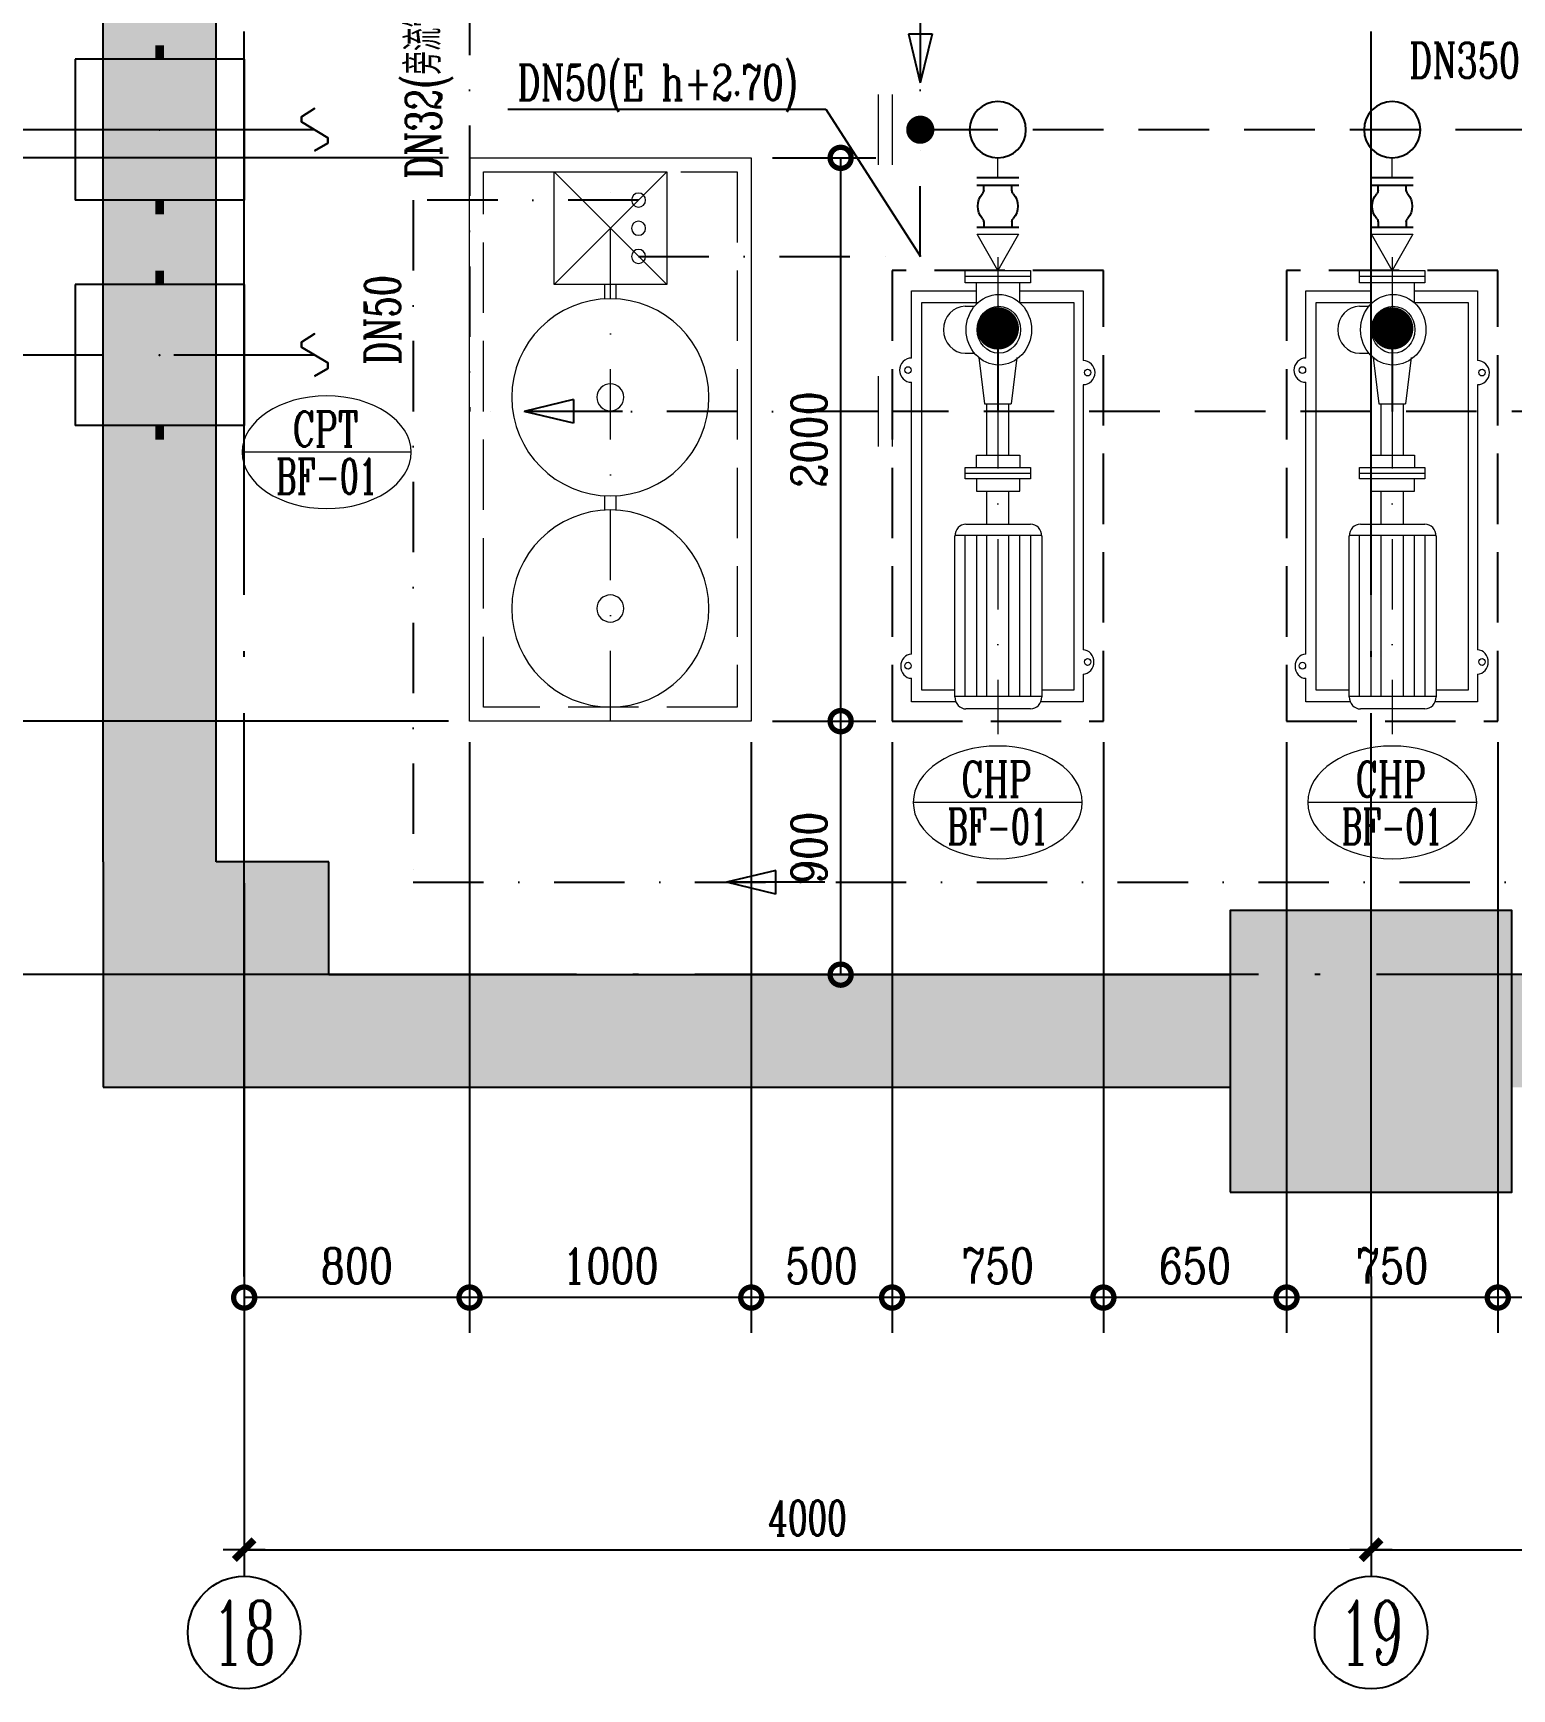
# Model space of a CAD drawing. Extents: x -345393 to -54719, y 203828 to 476815.
# Drawn here: x -339867 to -334618, y 237675 to 243553 of the extents above; entities that cross this region are included whole.
import ezdxf
from ezdxf.enums import TextEntityAlignment as Align

# ---------------------------------------------------------------- set-up
doc = ezdxf.new("R2010")
doc.units = 0
doc.header["$LTSCALE"] = 1000
doc.header["$MEASUREMENT"] = 0
for name, pattern in [('CONTINOUS', [0]), ('DASH', [0.35, 0.25, -0.1]), ('DASHDOT', [1, 0.5, -0.25, 0, -0.25]), ('DASHDOT2', [0.5, 0.25, -0.125, 0, -0.125]), ('DASHED', [0.75, 0.5, -0.25]), ('DOTE', [2.42, 2, -0.2, 0.02, -0.2])]:
    doc.linetypes.add(name, pattern=pattern)
doc.layers.get('0').update_dxf_attribs({"color": 252, "linetype": 'CONTINUOUS'})
doc.layers.get('Defpoints').update_dxf_attribs({"color": 252, "linetype": 'CONTINUOUS'})
for name, color, linetype in [('AXIS', 252, 'CONTINUOUS'), ('AXIS_TEXT', 252, 'CONTINUOUS'), ('COLUMN', 250, 'CONTINUOUS'), ('DOTE', 250, 'DOTE'), ('PUB_HATCH', 250, 'CONTINUOUS'), ('WALL', 252, 'CONTINUOUS'), ('暖通-水-标注', 95, 'CONTINUOUS'), ('暖通-水-水阀', 3, 'CONTINUOUS'), ('暖通-水-管道-供水', 1, 'CONTINUOUS'), ('暖通-水-管道-回水', 6, 'DASHED'), ('暖通-水-管道-管径', 201, 'CONTINUOUS'), ('暖通-水-设备基础', 75, 'DASH'), ('暖通-风-标注', 160, 'CONTINUOUS')]:
    doc.layers.add(name, color=color, linetype=linetype)
for name, color, linetype, lineweight in [('暖通-水-管道-冷却水供水', 1, 'CONTINUOUS', 0), ('暖通-水-设备', 3, 'CONTINUOUS', 20), ('暖通-水-设备型号', 50, 'CONTINUOUS', 20), ('设备', 3, 'CONTINUOUS', 15)]:
    doc.layers.add(name, color=color, linetype=linetype, lineweight=lineweight)
doc.styles.add('_TCH_AXIS', font='COMPLEX', dxfattribs={"bigfont": 'GBCBIG'})
doc.styles.add('COMPLEX', font='COMPLEX')
doc.styles.add('HZ-ZGBZ', font='romanc.shx', dxfattribs={"width": 0.65, "bigfont": '0hztxt.shx'})
doc.styles.add('M-TEXT2', font='romanc.shx', dxfattribs={"width": 0.8, "bigfont": 'hzf.shx'})
doc.dimstyles.new('暖-标注50', dxfattribs={"dimscale": 0.5, "dimtxt": 250, "dimasz": 1, "dimexe": 150, "dimexo": 150, "dimgap": 100, "dimtad": 1, "dimdec": 0, "dimdsep": 46, "dimtxsty": 'HZ-ZGBZ', "dimblk": '_DIMX', "dimcen": 0.09, "dimclrt": 7, "dimadec": 0, "dimazin": 0, "dimtfac": 1, "dimtdec": 0, "dimtix": 1, "dimtmove": 2, "dimatfit": 3, "dimldrblk": '_DIMX', "dimfxl": 0, "dimtolj": 1, "dimtzin": 0, "dimarcsym": 0})
doc.dimstyles.new('暖通-水-尺寸标注50', dxfattribs={"dimscale": 0.5, "dimtxt": 250, "dimasz": 300, "dimexe": 250, "dimexo": 150, "dimgap": 100, "dimtad": 1, "dimdec": 4, "dimrnd": 5, "dimdsep": 46, "dimtxsty": 'M-TEXT2', "dimblk1": 'DOTSMALL', "dimblk2": 'DOTSMALL', "dimsah": 1, "dimcen": 0.09, "dimclrd": 256, "dimclre": 256, "dimclrt": 7, "dimadec": 0, "dimazin": 0, "dimtfac": 1, "dimtdec": 4, "dimtix": 1, "dimtmove": 2, "dimatfit": 3, "dimldrblk": 'DOTSMALL', "dimfxl": 0, "dimtolj": 1, "dimtzin": 0, "dimarcsym": 0})

# ---------------------------------------------------------------- blocks, each defined once
blk = doc.blocks.new('_DIMX')
blk.add_line((-150, 0), (150, 0))
at = {"const_width": 50}
blk.add_lwpolyline([(-70, -70), (70, 70)], dxfattribs=at)
blk = doc.blocks.new('*D113')
at = {"layer": 'Defpoints', "color": 0}
for p in [(-339118.2, 239139), (-335118.2, 239139), (-335118.2, 238168.9)]:
    blk.add_point(p, dxfattribs=at)
at = {"layer": '暖通-风-标注', "color": 0, "lineweight": -2}
for p, q in [((-339118.2, 239064), (-339118.2, 238093.9)), ((-335118.2, 239064), (-335118.2, 238093.9)), ((-339117.7, 238168.9), (-335118.7, 238168.9))]:
    blk.add_line(p, q, dxfattribs=at)
at = {"layer": '暖通-风-标注', "color": 0, "lineweight": -2, "xscale": 0.5, "yscale": 0.5, "zscale": 0.5, "rotation": 180}
blk.add_blockref('_DIMX', (-339118.2, 238168.9), dxfattribs=at)
at = {"layer": '暖通-风-标注', "color": 0, "lineweight": -2, "xscale": 0.5, "yscale": 0.5, "zscale": 0.5}
blk.add_blockref('_DIMX', (-335118.2, 238168.9), dxfattribs=at)
at = {"layer": '暖通-风-标注', "color": 7, "insert": (-337118.2, 238281.4), "char_height": 125, "attachment_point": 5, "style": 'HZ-ZGBZ'}
blk.add_mtext('\\A1;4000', dxfattribs=at)
blk = doc.blocks.new('_AXISO')
blk.add_circle((0, 0), 0.5)
at = {"layer": 'AXIS_TEXT', "style": 'COMPLEX', "width": 1.041667}
blk.add_attdef('A', text='', height=0.56, dxfattribs=at).set_placement((-0.25, -0.28), (0.25, -0.28), align=Align.FIT)
blk = doc.blocks.new('_FZH')
blk.add_lwpolyline([(-0.5, -0.5), (0.5, -0.5), (0.5, 0.5), (-0.5, 0.5)], close=True)
at = {"layer": 'PUB_HATCH'}
blk.add_solid([(-0.5, -0.5), (0.5, -0.5), (-0.5, 0.5), (0.5, 0.5)], dxfattribs=at)
blk = doc.blocks.new('A$C29116E4A')
at = {"color": 95}
for p, q in [((1550, 300), (1950, 700)), ((1950, 300), (1550, 700))]:
    blk.add_line(p, q, dxfattribs=at)
at = {"color": 95, "linetype": 'DASHDOT2'}
blk.add_line((0, 500), (2000, 500), dxfattribs=at)
for p, q in [((749.4, 520), (800, 520)), ((749.4, 480), (800, 480)), ((1499.4, 520), (1550, 520)), ((1499.4, 480), (1550, 480))]:
    blk.add_line(p, q)
for points in [[(0, 0), (2000, 0), (2000, 1000), (0, 1000)], [(1550, 300), (1950, 300), (1950, 700), (1550, 700)]]:
    blk.add_lwpolyline(points, close=True)
at = {"color": 95, "linetype": 'DASH'}
blk.add_lwpolyline([(50, 50), (1950, 50), (1950, 950), (50, 950)], close=True, dxfattribs=at)
for centre in [(400, 500), (1150, 500)]:
    blk.add_circle(centre, 350)
at = {"color": 2}
for centre, radius in [((1650, 600), 25), ((1750, 600), 25), ((1850, 600), 25), ((400, 500), 48), ((1150, 500), 48)]:
    blk.add_circle(centre, radius, dxfattribs=at)
blk = doc.blocks.new('卧式水泵WILO-100-315')
at = {"color": 7, "linetype": 'DASHDOT2'}
blk.add_line((0, 1603.4), (0, -90.1), dxfattribs=at)
for p, q in [((-115.9, 1556.4), (115.6, 1556.4)), ((-115.9, 1512.8), (-115.9, 1556.4)), ((-115.9, 1536.6), (115.6, 1536.6)), ((115.6, 1556.4), (115.6, 1512.8)), ((-306.6, 1484.9), (-75.4, 1484.9)), ((-306.6, 1245.4), (-306.6, 1484.9)), ((115.6, 1512.8), (-115.9, 1512.8)), ((-75.4, 1437.8), (-75.4, 1512.8)), ((78.8, 1441.6), (78.8, 1512.8)), ((78.8, 1484.9), (302.9, 1484.9)), ((302.9, 1484.9), (302.9, 1484.9)), ((302.9, 1484.9), (302.9, 1236.8)), ((-270.1, 66.9), (-270.1, 1442.8)), ((-270.1, 1442.8), (-70.1, 1442.8)), ((-115.9, 1429.5), (-82.9, 1429.5)), ((77.5, 1442.8), (269.9, 1442.8)), ((269.9, 1442.8), (269.9, 66.9)), ((-115.9, 1262.9), (-82.9, 1262.9)), ((-67.6, 1247.5), (-47.2, 1083.6)), ((67.3, 1247.5), (46.9, 1083.6)), ((-306.6, 194.3), (-306.6, 1159.8)), ((302.9, 1151.2), (302.9, 209.4)), ((-47.2, 1083.6), (46.9, 1083.6)), ((-38.7, 1083.6), (38.4, 1083.6)), ((-38.7, 900.3), (-38.7, 1083.6)), ((38.4, 1083.6), (38.4, 900.3)), ((-75.4, 900.3), (78.8, 900.3)), ((-75.4, 856.7), (-75.4, 900.3)), ((78.8, 900.3), (78.8, 856.7)), ((-115.9, 856.7), (115.6, 856.7)), ((-115.9, 817), (-115.9, 856.7)), ((-115.9, 836.9), (115.6, 836.9)), ((115.6, 856.7), (115.6, 817)), ((115.6, 817), (-115.9, 817)), ((78.8, 817), (-75.4, 817)), ((-75.4, 817), (-75.4, 773.4)), ((-75.4, 773.4), (78.8, 773.4)), ((-38.7, 656.1), (-38.7, 773.4)), ((38.4, 773.4), (38.4, 656.1)), ((78.8, 773.4), (78.8, 817)), ((-112.9, 656.1), (116.3, 656.1)), ((-152.6, 616.4), (156, 616.4)), ((-152.6, 42.8), (-152.6, 613.3)), ((156, 613.3), (156, 42.8)), ((302.9, 123.9), (302.9, 24.7)), ((-306.6, 24.7), (-306.6, 108.7)), ((-152.6, 66.9), (-270.1, 66.9)), ((269.9, 66.9), (156, 66.9)), ((-148.9, 24.7), (-306.6, 24.7)), ((156, 43.6), (-152.6, 43.6)), ((116.3, 0), (-112.9, 0)), ((302.9, 24.7), (152.2, 24.7))]:
    blk.add_line(p, q)
at = {"color": 3}
for p, q in [((-115.9, 43.6), (-115.9, 616.4)), ((-75.4, 616.4), (-75.4, 43.6)), ((-38.7, 43.6), (-38.7, 616.4)), ((38.4, 616.4), (38.4, 43.6)), ((78.8, 43.6), (78.8, 616.4)), ((115.6, 616.4), (115.6, 43.6))]:
    blk.add_line(p, q, dxfattribs=at)
blk.add_ellipse((3.7, 1346.2), major_axis=(0, 125.2), ratio=0.926829)
for centre, major_axis, ratio, start_param, end_param in [((-115.8, 1346.2), (0, 83.3), 0.926829, 0.000675, 3.140918), ((-309, 1201.9), (10.6, 42.5), 0.917632, 0.207594, 1.778391), ((305.2, 1193.2), (10.6, -42.5), 0.917632, 1.363202, 2.933998), ((-309, 1203.4), (10.6, -42.5), 0.917632, 4.504795, 6.075591), ((305.2, 1194.8), (10.6, 42.5), 0.917632, 3.349187, 4.919983), ((-112.9, 613.3), (0, 42.8), 0.926829, 0, 1.570796), ((116.3, 613.3), (0, 42.8), 0.926829, -1.570796, 0), ((-308.2, 154.7), (9.2, 38.7), 0.914546, 0.212931, 1.865971), ((304.4, 169.8), (-9.2, 38.7), 0.914546, 4.417214, 6.070255), ((-308.2, 148.3), (-9.2, 38.7), 0.914546, 1.275621, 2.928662), ((304.4, 163.5), (9.2, 38.7), 0.914546, 3.354523, 5.007564), ((-112.9, 42.8), (0, 42.8), 0.926829, 1.570796, 3.141593), ((116.3, 42.8), (0, 42.8), 0.926829, 3.141593, 4.712389)]:
    blk.add_ellipse(centre, major_axis=major_axis, ratio=ratio, start_param=start_param, end_param=end_param)
for centre, major_axis in [((3.7, 1346.2), (0, -83.2)), ((-318.6, 1202.9), (0, -12.2)), ((319, 1194.3), (0, 12.2)), ((319, 166.7), (0, 12.2)), ((-318.6, 153.2), (0, -12.2))]:
    blk.add_ellipse(centre, major_axis=major_axis, ratio=0.926829, dxfattribs=at)
at = {"linetype": 'DASHDOT2'}
blk.add_point((0, 1350.9), dxfattribs=at)
blk = doc.blocks.new('MB-EQSN-2')
blk.add_line((-600, 0), (600, 0))
blk.add_ellipse((0, 0), major_axis=(-600, 0), ratio=0.666667)
at = {"style": 'M-TEXT2', "width": 0.7}
blk.add_attdef('大设备类型', text='', height=250, dxfattribs=at).set_placement((9, 165), align=Align.MIDDLE_CENTER)
at = {"style": 'M-TEXT2', "width": 0.636448}
blk.add_attdef('大设备编号', text='', height=250, dxfattribs=at).set_placement((-361, -296), (359, -296), align=Align.FIT)
blk = doc.blocks.new('FCU-RISER1')
at = {"color": 7}
blk.add_circle((0, 0), 50, dxfattribs=at)
blk = doc.blocks.new('橡胶软接头150')
for p, q in [((0, -89.9), (0, 89.9)), ((180.1, -89.9), (180.1, 89.9)), ((21.4, 60.4), (0, 60.4)), ((158.5, 60.4), (179.9, 60.4)), ((21.4, -60.4), (0, -60.4)), ((158.5, -60.4), (179.9, -60.4))]:
    blk.add_line(p, q)
for centre, radius, start, end in [((90, 2.8), 82.9, 49.45791, 130.54209), ((21.4, 82.9), 22.5, 270, 310.54209), ((158.5, 82.9), 22.5, 229.45791, 270), ((21.4, -82.9), 22.5, 49.45791, 90), ((90, -2.8), 82.9, 229.45791, 310.54209), ((158.5, -82.9), 22.5, 90, 130.54209)]:
    blk.add_arc(centre, radius, start, end)
blk = doc.blocks.new('A$C587546E9')
at = {"layer": '设备', "linetype": 'Continuous'}
for p, q in [((0, 0), (0, 408)), ((0, 408), (358, 204)), ((358, 204), (0, 0))]:
    blk.add_line(p, q, dxfattribs=at)
blk = doc.blocks.new('*U100')
at = {"color": 7}
for p, q in [((-125, 0), (125, 0)), ((-125, -50), (125, -50))]:
    blk.add_line(p, q, dxfattribs=at)
blk = doc.blocks.new('箭头')
at = {"color": 3, "linetype": 'CONTINOUS'}
for p, q in [((-317, 0), (381, 0)), ((32, 84), (381, 0)), ((32, 84), (32, -84)), ((32, -84), (381, 0))]:
    blk.add_line(p, q, dxfattribs=at)
blk = doc.blocks.new('A$C4E7B0064')
at = {"color": 2}
for p, q in [((-600, 250), (-600, -250)), ((0, 250), (0, -250))]:
    blk.add_line(p, q, dxfattribs=at)
at = {"color": 4}
for p, q in [((-600, 250), (0, 250)), ((-600, -250), (0, -250))]:
    blk.add_line(p, q, dxfattribs=at)
at = {"color": 2, "const_width": 30}
for points in [[(-300, 250), (-300, 300)], [(-300, -250), (-300, -300)]]:
    blk.add_lwpolyline(points, dxfattribs=at)
at = {"color": 4}
blk.add_point((-300, 0), dxfattribs=at)
blk = doc.blocks.new('zdz')
for points in [[(-0.461, 0.469), (-0.753, 0)], [(-0.283, 0.469), (-0.461, 0.469)], [(0.283, -0.469), (-0.283, 0.469)], [(0.753, 0), (0.477, -0.469)], [(0.477, -0.469), (0.283, -0.469)]]:
    blk.add_lwpolyline(points, close=True)
blk = doc.blocks.new('_DOTSMALL')
at = {"color": 0, "const_width": 0.5}
blk.add_lwpolyline([(-0.0625, 0, 1), (0.0625, 0, 1)], format="xyb", close=True, dxfattribs=at)
blk = doc.blocks.new('*D156')
at = {"layer": 'Defpoints', "color": 0}
for p in [(-334668.2, 241110.5), (-334018.2, 241110.5), (-334668.2, 239064)]:
    blk.add_point(p, dxfattribs=at)
at = {"layer": '暖通-水-标注', "linetype": 'Continuous', "lineweight": -2}
for p, q in [((-334668.2, 241035.5), (-334668.2, 238939)), ((-334018.2, 241035.5), (-334018.2, 238939)), ((-334018.2, 239064), (-334668.2, 239064))]:
    blk.add_line(p, q, dxfattribs=at)
at = {"layer": '暖通-水-标注', "lineweight": -2, "xscale": 150, "yscale": 150, "zscale": 150, "rotation": 180}
blk.add_blockref('_DOTSMALL', (-334668.2, 239064), dxfattribs=at)
at = {"layer": '暖通-水-标注', "lineweight": -2, "xscale": 150, "yscale": 150, "zscale": 150}
blk.add_blockref('_DOTSMALL', (-334018.2, 239064), dxfattribs=at)
at = {"layer": '暖通-水-标注', "color": 7, "insert": (-334343.2, 239176.5), "char_height": 125, "attachment_point": 5, "style": 'M-TEXT2'}
blk.add_mtext('\\A1;650', dxfattribs=at)
blk = doc.blocks.new('*D157')
at = {"layer": 'Defpoints', "color": 0}
for p in [(-335418.2, 241110.5), (-334668.2, 241110.5), (-335418.2, 239064)]:
    blk.add_point(p, dxfattribs=at)
at = {"layer": '暖通-水-标注', "linetype": 'Continuous', "lineweight": -2}
for p, q in [((-335418.2, 241035.5), (-335418.2, 238939)), ((-334668.2, 241035.5), (-334668.2, 238939)), ((-334668.2, 239064), (-335418.2, 239064))]:
    blk.add_line(p, q, dxfattribs=at)
at = {"layer": '暖通-水-标注', "lineweight": -2, "xscale": 150, "yscale": 150, "zscale": 150, "rotation": 180}
blk.add_blockref('_DOTSMALL', (-335418.2, 239064), dxfattribs=at)
at = {"layer": '暖通-水-标注', "lineweight": -2, "xscale": 150, "yscale": 150, "zscale": 150}
blk.add_blockref('_DOTSMALL', (-334668.2, 239064), dxfattribs=at)
at = {"layer": '暖通-水-标注', "color": 7, "insert": (-335043.2, 239176.5), "char_height": 125, "attachment_point": 5, "style": 'M-TEXT2'}
blk.add_mtext('\\A1;750', dxfattribs=at)
blk = doc.blocks.new('*D158')
at = {"layer": 'Defpoints', "color": 0}
for p in [(-336068.2, 241110.5), (-335418.2, 241110.5), (-336068.2, 239064)]:
    blk.add_point(p, dxfattribs=at)
at = {"layer": '暖通-水-标注', "linetype": 'Continuous', "lineweight": -2}
for p, q in [((-336068.2, 241035.5), (-336068.2, 238939)), ((-335418.2, 241035.5), (-335418.2, 238939)), ((-335418.2, 239064), (-336068.2, 239064))]:
    blk.add_line(p, q, dxfattribs=at)
at = {"layer": '暖通-水-标注', "lineweight": -2, "xscale": 150, "yscale": 150, "zscale": 150, "rotation": 180}
blk.add_blockref('_DOTSMALL', (-336068.2, 239064), dxfattribs=at)
at = {"layer": '暖通-水-标注', "lineweight": -2, "xscale": 150, "yscale": 150, "zscale": 150}
blk.add_blockref('_DOTSMALL', (-335418.2, 239064), dxfattribs=at)
at = {"layer": '暖通-水-标注', "color": 7, "insert": (-335743.2, 239176.5), "char_height": 125, "attachment_point": 5, "style": 'M-TEXT2'}
blk.add_mtext('\\A1;650', dxfattribs=at)
blk = doc.blocks.new('*D159')
at = {"layer": 'Defpoints', "color": 0}
for p in [(-336818.2, 241110.5), (-336068.2, 241110.5), (-336818.2, 239064)]:
    blk.add_point(p, dxfattribs=at)
at = {"layer": '暖通-水-标注', "linetype": 'Continuous', "lineweight": -2}
for p, q in [((-336818.2, 241035.5), (-336818.2, 238939)), ((-336068.2, 241035.5), (-336068.2, 238939)), ((-336068.2, 239064), (-336818.2, 239064))]:
    blk.add_line(p, q, dxfattribs=at)
at = {"layer": '暖通-水-标注', "lineweight": -2, "xscale": 150, "yscale": 150, "zscale": 150, "rotation": 180}
blk.add_blockref('_DOTSMALL', (-336818.2, 239064), dxfattribs=at)
at = {"layer": '暖通-水-标注', "lineweight": -2, "xscale": 150, "yscale": 150, "zscale": 150}
blk.add_blockref('_DOTSMALL', (-336068.2, 239064), dxfattribs=at)
at = {"layer": '暖通-水-标注', "color": 7, "insert": (-336443.2, 239176.5), "char_height": 125, "attachment_point": 5, "style": 'M-TEXT2'}
blk.add_mtext('\\A1;750', dxfattribs=at)
blk = doc.blocks.new('*D160')
at = {"layer": 'Defpoints', "color": 0}
for p in [(-337318.2, 241110.5), (-336818.2, 241110.5), (-337318.2, 239064)]:
    blk.add_point(p, dxfattribs=at)
at = {"layer": '暖通-水-标注', "linetype": 'Continuous', "lineweight": -2}
for p, q in [((-337318.2, 241035.5), (-337318.2, 238939)), ((-336818.2, 241035.5), (-336818.2, 238939)), ((-336818.2, 239064), (-337318.2, 239064))]:
    blk.add_line(p, q, dxfattribs=at)
at = {"layer": '暖通-水-标注', "lineweight": -2, "xscale": 150, "yscale": 150, "zscale": 150, "rotation": 180}
blk.add_blockref('_DOTSMALL', (-337318.2, 239064), dxfattribs=at)
at = {"layer": '暖通-水-标注', "lineweight": -2, "xscale": 150, "yscale": 150, "zscale": 150}
blk.add_blockref('_DOTSMALL', (-336818.2, 239064), dxfattribs=at)
at = {"layer": '暖通-水-标注', "color": 7, "insert": (-337068.2, 239176.5), "char_height": 125, "attachment_point": 5, "style": 'M-TEXT2'}
blk.add_mtext('\\A1;500', dxfattribs=at)
blk = doc.blocks.new('*D161')
at = {"layer": 'Defpoints', "color": 0}
for p in [(-338318.2, 241110.5), (-337318.2, 241110.5), (-338318.2, 239064)]:
    blk.add_point(p, dxfattribs=at)
at = {"layer": '暖通-水-标注', "linetype": 'Continuous', "lineweight": -2}
for p, q in [((-338318.2, 241035.5), (-338318.2, 238939)), ((-337318.2, 241035.5), (-337318.2, 238939)), ((-337318.2, 239064), (-338318.2, 239064))]:
    blk.add_line(p, q, dxfattribs=at)
at = {"layer": '暖通-水-标注', "lineweight": -2, "xscale": 150, "yscale": 150, "zscale": 150, "rotation": 180}
blk.add_blockref('_DOTSMALL', (-338318.2, 239064), dxfattribs=at)
at = {"layer": '暖通-水-标注', "lineweight": -2, "xscale": 150, "yscale": 150, "zscale": 150}
blk.add_blockref('_DOTSMALL', (-337318.2, 239064), dxfattribs=at)
at = {"layer": '暖通-水-标注', "color": 7, "insert": (-337818.2, 239176.5), "char_height": 125, "attachment_point": 5, "style": 'M-TEXT2'}
blk.add_mtext('\\A1;1000', dxfattribs=at)
blk = doc.blocks.new('*D162')
at = {"layer": 'Defpoints', "color": 0}
for p in [(-338318.2, 241110.5), (-339118.2, 240610.5), (-339118.2, 239064)]:
    blk.add_point(p, dxfattribs=at)
at = {"layer": '暖通-水-标注', "linetype": 'Continuous', "lineweight": -2}
for p, q in [((-338318.2, 241035.5), (-338318.2, 238939)), ((-339118.2, 240535.5), (-339118.2, 238939)), ((-338318.2, 239064), (-339118.2, 239064))]:
    blk.add_line(p, q, dxfattribs=at)
at = {"layer": '暖通-水-标注', "lineweight": -2, "xscale": 150, "yscale": 150, "zscale": 150, "rotation": 180}
blk.add_blockref('_DOTSMALL', (-339118.2, 239064), dxfattribs=at)
at = {"layer": '暖通-水-标注', "lineweight": -2, "xscale": 150, "yscale": 150, "zscale": 150}
blk.add_blockref('_DOTSMALL', (-338318.2, 239064), dxfattribs=at)
at = {"layer": '暖通-水-标注', "color": 7, "insert": (-338718.2, 239176.5), "char_height": 125, "attachment_point": 5, "style": 'M-TEXT2'}
blk.add_mtext('\\A1;800', dxfattribs=at)
blk = doc.blocks.new('*D165')
at = {"layer": 'Defpoints', "color": 0}
for p in [(-337318.2, 243110.5), (-337318.2, 241110.5), (-337000.9, 241110.5)]:
    blk.add_point(p, dxfattribs=at)
at = {"layer": '暖通-水-标注', "linetype": 'Continuous', "lineweight": -2}
for p, q in [((-337243.2, 243110.5), (-336875.9, 243110.5)), ((-337000.9, 243110.5), (-337000.9, 241110.5)), ((-337243.2, 241110.5), (-336875.9, 241110.5))]:
    blk.add_line(p, q, dxfattribs=at)
at = {"layer": '暖通-水-标注', "lineweight": -2, "xscale": 150, "yscale": 150, "zscale": 150}
for p, rotation in [((-337000.9, 243110.5), 90), ((-337000.9, 241110.5), 270)]:
    blk.add_blockref('_DOTSMALL', p, dxfattribs=dict(at, rotation=rotation))
at = {"layer": '暖通-水-标注', "color": 7, "insert": (-337113.4, 242110.5), "char_height": 125, "attachment_point": 5, "rotation": 90, "style": 'M-TEXT2'}
blk.add_mtext('\\A1;2000', dxfattribs=at)
blk = doc.blocks.new('*D166')
at = {"layer": 'Defpoints', "color": 0}
for p in [(-337318.2, 241110.5), (-337318.2, 240210.5), (-337000.9, 240210.5)]:
    blk.add_point(p, dxfattribs=at)
at = {"layer": '暖通-水-标注', "linetype": 'Continuous', "lineweight": -2}
for p, q in [((-337243.2, 241110.5), (-336875.9, 241110.5)), ((-337000.9, 241110.5), (-337000.9, 240210.5)), ((-337243.2, 240210.5), (-336875.9, 240210.5))]:
    blk.add_line(p, q, dxfattribs=at)
at = {"layer": '暖通-水-标注', "lineweight": -2, "xscale": 150, "yscale": 150, "zscale": 150}
for p, rotation in [((-337000.9, 241110.5), 90), ((-337000.9, 240210.5), 270)]:
    blk.add_blockref('_DOTSMALL', p, dxfattribs=dict(at, rotation=rotation))
at = {"layer": '暖通-水-标注', "color": 7, "insert": (-337113.4, 240660.5), "char_height": 125, "attachment_point": 5, "rotation": 90, "style": 'M-TEXT2'}
blk.add_mtext('\\A1;900', dxfattribs=at)
blk = doc.blocks.new('*D168')
at = {"layer": 'Defpoints', "color": 0}
for p in [(-338318.2, 243610.5), (-340835.4, 243110.5), (-338318.2, 243110.5)]:
    blk.add_point(p, dxfattribs=at)
at = {"layer": '暖通-水-标注', "linetype": 'Continuous', "lineweight": -2}
for p, q in [((-338393.2, 243610.5), (-340960.4, 243610.5)), ((-340835.4, 243610.5), (-340835.4, 243110.5)), ((-338393.2, 243110.5), (-340960.4, 243110.5))]:
    blk.add_line(p, q, dxfattribs=at)
at = {"layer": '暖通-水-标注', "lineweight": -2, "xscale": 150, "yscale": 150, "zscale": 150}
for p, rotation in [((-340835.4, 243610.5), 90), ((-340835.4, 243110.5), 270)]:
    blk.add_blockref('_DOTSMALL', p, dxfattribs=dict(at, rotation=rotation))
at = {"layer": '暖通-水-标注', "color": 7, "insert": (-340947.9, 243360.5), "char_height": 125, "attachment_point": 5, "rotation": 90, "style": 'M-TEXT2'}
blk.add_mtext('\\A1;500', dxfattribs=at)
blk = doc.blocks.new('*D169')
at = {"layer": 'Defpoints', "color": 0}
for p in [(-338318.2, 243110.5), (-340835.4, 241110.5), (-338318.2, 241110.5)]:
    blk.add_point(p, dxfattribs=at)
at = {"layer": '暖通-水-标注', "linetype": 'Continuous', "lineweight": -2}
for p, q in [((-338393.2, 243110.5), (-340960.4, 243110.5)), ((-340835.4, 243110.5), (-340835.4, 241110.5)), ((-338393.2, 241110.5), (-340960.4, 241110.5))]:
    blk.add_line(p, q, dxfattribs=at)
at = {"layer": '暖通-水-标注', "lineweight": -2, "xscale": 150, "yscale": 150, "zscale": 150}
for p, rotation in [((-340835.4, 243110.5), 90), ((-340835.4, 241110.5), 270)]:
    blk.add_blockref('_DOTSMALL', p, dxfattribs=dict(at, rotation=rotation))
at = {"layer": '暖通-水-标注', "color": 7, "insert": (-340947.9, 242110.5), "char_height": 125, "attachment_point": 5, "rotation": 90, "style": 'M-TEXT2'}
blk.add_mtext('\\A1;2000', dxfattribs=at)
blk = doc.blocks.new('*D170')
at = {"layer": 'Defpoints', "color": 0}
for p in [(-338318.2, 241110.5), (-340835.4, 240210.5), (-339618.2, 240210.5)]:
    blk.add_point(p, dxfattribs=at)
at = {"layer": '暖通-水-标注', "linetype": 'Continuous', "lineweight": -2}
for p, q in [((-338393.2, 241110.5), (-340960.4, 241110.5)), ((-340835.4, 241110.5), (-340835.4, 240210.5)), ((-339693.2, 240210.5), (-340960.4, 240210.5))]:
    blk.add_line(p, q, dxfattribs=at)
at = {"layer": '暖通-水-标注', "lineweight": -2, "xscale": 150, "yscale": 150, "zscale": 150}
for p, rotation in [((-340835.4, 241110.5), 90), ((-340835.4, 240210.5), 270)]:
    blk.add_blockref('_DOTSMALL', p, dxfattribs=dict(at, rotation=rotation))
at = {"layer": '暖通-水-标注', "color": 7, "insert": (-340947.9, 240660.5), "char_height": 125, "attachment_point": 5, "rotation": 90, "style": 'M-TEXT2'}
blk.add_mtext('\\A1;900', dxfattribs=at)
blk = doc.blocks.new('*D173')
at = {"layer": 'Defpoints', "color": 0}
for p in [(-335118.2, 239064), (-329846.1, 239064), (-329846.1, 238168.9)]:
    blk.add_point(p, dxfattribs=at)
at = {"layer": '暖通-风-标注', "color": 0, "lineweight": -2}
for p, q in [((-335118.2, 238989), (-335118.2, 238093.9)), ((-329846.1, 238989), (-329846.1, 238093.9)), ((-335117.7, 238168.9), (-329846.6, 238168.9))]:
    blk.add_line(p, q, dxfattribs=at)
at = {"layer": '暖通-风-标注', "color": 0, "lineweight": -2, "xscale": 0.5, "yscale": 0.5, "zscale": 0.5, "rotation": 180}
blk.add_blockref('_DIMX', (-335118.2, 238168.9), dxfattribs=at)
at = {"layer": '暖通-风-标注', "color": 0, "lineweight": -2, "xscale": 0.5, "yscale": 0.5, "zscale": 0.5}
blk.add_blockref('_DIMX', (-329846.1, 238168.9), dxfattribs=at)
at = {"layer": '暖通-风-标注', "color": 7, "insert": (-332482.2, 238281.4), "char_height": 125, "attachment_point": 5, "style": 'HZ-ZGBZ'}
blk.add_mtext('\\A1;5272', dxfattribs=at)

msp = doc.modelspace()

# ---------------------------------------------------------------- hatches: boundary and pattern name
at = {"layer": 'PUB_HATCH'}
for points in [[(-339218.21192, 244810.50611), (-339618.21192, 244810.50611), (-339618.21192, 240610.50191), (-339218.21192, 240610.50191)], [(-338818.20811, 239810.50305), (-338818.20811, 240610.50191), (-339618.21192, 240610.50191), (-339618.21192, 239810.50305)], [(-335618.20811, 239810.50248), (-335618.20811, 240210.50248), (-338818.20811, 240210.50248), (-338818.20811, 239810.50305), (-339318.20506, 239810.50305), (-339318.20506, 239810.50248)], [(-330146.79558, 239810.50248), (-330146.79558, 240210.50248), (-334618.20811, 240210.50248), (-334618.20811, 239810.50248)]]:
    msp.add_hatch(color=256, dxfattribs=at).paths.add_polyline_path(points)

# ---------------------------------------------------------------- linework, layer by layer
at = {"layer": 'AXIS'}
for p, q in [((-339118.20811, 239138.97029), (-339118.20811, 238074.63899)), ((-335118.20811, 239138.97029), (-335118.20811, 238074.63899))]:
    msp.add_line(p, q, dxfattribs=at)
at = {"layer": 'COLUMN'}
for p, q in [((-339618.21192, 240610.50191), (-339618.21192, 239810.50305)), ((-338818.20811, 240610.50191), (-339218.21192, 240610.50191)), ((-338818.20811, 240210.50248), (-338818.20811, 240610.50191)), ((-339618.21192, 239810.50305), (-338818.20811, 239810.50305))]:
    msp.add_line(p, q, dxfattribs=at)
at = {"layer": 'DOTE'}
for p, q in [((-339118.20811, 239138.97029), (-339118.20811, 253110.50248)), ((-335118.20811, 239138.97029), (-335118.20811, 253110.50248)), ((-311318.21421, 240210.50248), (-340918.202, 240210.50248))]:
    msp.add_line(p, q, dxfattribs=at)
at = {"layer": 'WALL'}
for p, q in [((-339618.21192, 240610.50191), (-339618.21192, 244810.50611)), ((-339218.21192, 240610.50191), (-339218.21192, 244810.50611)), ((-338818.20811, 240210.50248), (-335618.20811, 240210.50248)), ((-338818.20811, 239810.50248), (-335618.20811, 239810.50248))]:
    msp.add_line(p, q, dxfattribs=at)
at = {"layer": '暖通-水-水阀'}
for p, q in [((-336368.46091, 243039.05172), (-336517.67525, 243039.05172)), ((-334968.46091, 243039.05172), (-335117.67525, 243039.05172))]:
    msp.add_line(p, q, dxfattribs=at)
at = {"layer": '暖通-水-管道-供水'}
msp.add_line((-338868.20811, 243210.50191), (-340155.98476, 243210.50191), dxfattribs=at)
at = {"layer": '暖通-水-管道-供水', "const_width": 50}
msp.add_lwpolyline([(-336743.20811, 243210.50191, 1), (-336693.20811, 243210.50191, 1)], format="xyb", close=True, dxfattribs=at)
at = {"layer": '暖通-水-管道-冷却水供水'}
for p, q in [((-336443.06808, 243039.05172), (-336443.06808, 243110.50191)), ((-335043.06808, 243039.05172), (-335043.06808, 243110.50191))]:
    msp.add_line(p, q, dxfattribs=at)
at = {"layer": '暖通-水-管道-回水', "color": 4, "linetype": 'DASHDOT2'}
for p, q in [((-338318.20811, 243725.50191), (-338318.20811, 242210.50191)), ((-336718.20811, 243725.50191), (-336718.20811, 243210.50191)), ((-336868.20811, 242210.50191), (-338318.20811, 242210.50191))]:
    msp.add_line(p, q, dxfattribs=at)
at = {"layer": '暖通-水-管道-回水', "ltscale": 0.5}
for p, q in [((-331568.20811, 243210.50191), (-336818.20811, 243210.50191)), ((-327618.20811, 242210.50191), (-336818.20811, 242210.50191))]:
    msp.add_line(p, q, dxfattribs=at)
at = {"layer": '暖通-水-管道-回水', "color": 100, "linetype": 'DASHDOT', "ltscale": 0.5}
for p, q in [((-336718.20811, 242760.50191), (-336718.20811, 243210.50191)), ((-337718.20811, 242960.50191), (-338518.20811, 242960.50191)), ((-338518.20811, 242960.50191), (-338518.20811, 240538.50248)), ((-337718.20811, 242760.50191), (-336718.20811, 242760.50191)), ((-338518.20811, 240538.50248), (-313518.20811, 240538.50248))]:
    msp.add_line(p, q, dxfattribs=at)
at = {"layer": '暖通-水-管道-回水'}
for p, q in [((-336442.92806, 242504.92452), (-336442.92806, 242210.50191)), ((-335042.92806, 242504.92452), (-335042.92806, 242210.50191)), ((-338868.20811, 242410.50191), (-340155.98476, 242410.50191))]:
    msp.add_line(p, q, dxfattribs=at)
at = {"layer": '暖通-水-管道-回水', "const_width": 75}
for points in [[(-336442.92806, 242467.42452, -1), (-336442.92806, 242542.42452, -1)], [(-335042.92806, 242467.42452, -1), (-335042.92806, 242542.42452, -1)]]:
    msp.add_lwpolyline(points, format="xyb", close=True, dxfattribs=at)
at = {"layer": '暖通-水-管道-管径'}
for p, q in [((-338181.74611, 243283.26373), (-337053.31026, 243283.26373)), ((-337053.31026, 243283.26373), (-336717.57759, 242760.50191))]:
    msp.add_line(p, q, dxfattribs=at)
at = {"layer": '暖通-水-设备基础', "color": 75}
for points in [[(-336818.20811, 241110.50191), (-336068.20811, 241110.50191), (-336068.20811, 242710.50191), (-336818.20811, 242710.50191)], [(-335418.20811, 241110.50191), (-334668.20811, 241110.50191), (-334668.20811, 242710.50191), (-335418.20811, 242710.50191)]]:
    msp.add_lwpolyline(points, close=True, dxfattribs=at)

# ---------------------------------------------------------------- block references
at = {"layer": 'AXIS'}
ref = msp.add_blockref('_AXISO', (-339118.20811, 237874.63899), dxfattribs=dict(at, xscale=400, yscale=400, zscale=400))
ref.add_attrib('A', '18', dxfattribs={"layer": 'AXIS_TEXT', "height": 226.27417, "style": '_TCH_AXIS', "width": 0.724138}).set_placement((-339231.34519, 237761.5019), (-339005.07102, 237761.5019), align=Align.FIT)
ref = msp.add_blockref('_AXISO', (-335118.20811, 237874.63899), dxfattribs=dict(at, xscale=400, yscale=400, zscale=400))
ref.add_attrib('A', '19', dxfattribs={"layer": 'AXIS_TEXT', "height": 226.27417, "style": '_TCH_AXIS', "width": 0.724138}).set_placement((-335231.34519, 237761.5019), (-335005.07102, 237761.5019), align=Align.FIT)
at = {"layer": 'COLUMN', "xscale": 1000, "yscale": 1000, "zscale": 1000}
msp.add_blockref('_FZH', (-335118.20811, 239938.50248), dxfattribs=at)
at = {"layer": '暖通-水-水阀', "yscale": 0.5, "zscale": 0.5}
for p, xscale, rotation in [((-336718.20811, 243566.83524), -0.5, 90), ((-337214.9978, 240538.50248), 0.5, 180)]:
    msp.add_blockref('箭头', p, dxfattribs=dict(at, xscale=xscale, rotation=rotation))
at = {"layer": '暖通-水-水阀', "xscale": -1}
for p in [(-339718.21193, 243210.50191), (-339718.21193, 242410.50191)]:
    msp.add_blockref('A$C4E7B0064', p, dxfattribs=at)
at = {"layer": '暖通-水-水阀', "color": 0, "xscale": -0.8301404714584351, "yscale": 0.8301404714584351, "zscale": 0.8301404853128991, "rotation": 270}
for p in [(-336443.06808, 242864.53096), (-335043.06808, 242864.53096)]:
    msp.add_blockref('橡胶软接头150', p, dxfattribs=at)
at = {"layer": '暖通-水-水阀', "color": 0, "extrusion": (0, 0, -1), "xscale": -0.3599999998696148, "yscale": 0.3599999999860302, "zscale": -0.36, "rotation": 90}
for p in [(336516.57724, 242839.53089), (335116.57724, 242839.53089)]:
    msp.add_blockref('A$C587546E9', p, dxfattribs=at)
at = {"layer": '暖通-水-水阀', "xscale": -0.5, "yscale": 0.5, "zscale": 0.5}
msp.add_blockref('箭头', (-337933.71814, 242210.50191), dxfattribs=at)
at = {"layer": '暖通-水-管道-供水', "xscale": -2, "yscale": 2, "zscale": 2, "rotation": 90}
for p in [(-336443.06808, 243210.50191), (-335043.06808, 243210.50191)]:
    msp.add_blockref('FCU-RISER1', p, dxfattribs=at)
at = {"layer": '暖通-水-管道-冷却水供水', "rotation": 270}
for p in [(-336818.20811, 243210.50191), (-336818.20811, 242210.50191)]:
    msp.add_blockref('*U100', p, dxfattribs=at)
at = {"layer": '暖通-水-管道-管径', "xscale": -100, "yscale": 100, "zscale": 100, "rotation": 90}
for p in [(-338868.20811, 243210.50191), (-338868.20811, 242410.50191)]:
    msp.add_blockref('zdz', p, dxfattribs=at)
at = {"layer": '暖通-水-设备', "xscale": -1, "rotation": 270}
msp.add_blockref('A$C29116E4A', (-338318.20816, 241110.5022), dxfattribs=at)
at = {"layer": '暖通-水-设备'}
for p in [(-336443.06808, 241154.05812), (-335043.06808, 241154.05812)]:
    msp.add_blockref('卧式水泵WILO-100-315', p, dxfattribs=at)
at = {"layer": '暖通-水-设备型号'}
ref = msp.add_blockref('MB-EQSN-2', (-338825.39187, 242065.39867), dxfattribs=dict(at, xscale=-0.5, yscale=0.5))
ref.add_attrib('大设备类型', 'CPT', dxfattribs={"layer": '0', "height": 125, "style": 'M-TEXT2', "width": 0.7}).set_placement((-338829.7312, 242147.70815), align=Align.MIDDLE_CENTER)
ref.add_attrib('大设备编号', 'BF-01', dxfattribs={"layer": '0', "height": 125, "style": 'M-TEXT2', "width": 0.604626}).set_placement((-339004.99415, 241917.18012), (-338645.09783, 241917.18012), align=Align.FIT)
ref = msp.add_blockref('MB-EQSN-2', (-336443.06808, 240822.26368), dxfattribs=dict(at, xscale=-0.5, yscale=0.5))
ref.add_attrib('大设备类型', 'CHP', dxfattribs={"layer": '0', "height": 125, "style": 'M-TEXT2', "width": 0.7}).set_placement((-336447.40741, 240904.57316), align=Align.MIDDLE_CENTER)
ref.add_attrib('大设备编号', 'BF-01', dxfattribs={"layer": '0', "height": 125, "style": 'M-TEXT2', "width": 0.604626}).set_placement((-336622.67036, 240674.04513), (-336262.77405, 240674.04513), align=Align.FIT)
ref = msp.add_blockref('MB-EQSN-2', (-335043.06808, 240822.26368), dxfattribs=dict(at, xscale=-0.5, yscale=0.5))
ref.add_attrib('大设备类型', 'CHP', dxfattribs={"layer": '0', "height": 125, "style": 'M-TEXT2', "width": 0.7}).set_placement((-335047.40741, 240904.57316), align=Align.MIDDLE_CENTER)
ref.add_attrib('大设备编号', 'BF-01', dxfattribs={"layer": '0', "height": 125, "style": 'M-TEXT2', "width": 0.604626}).set_placement((-335222.67036, 240674.04513), (-334862.77405, 240674.04513), align=Align.FIT)

# ---------------------------------------------------------------- texts
at = {"layer": '暖通-水-管道-管径', "style": 'M-TEXT2', "width": 0.7}
for s, p in [('DN32(旁流管)', (-338419.48238, 243035.32443)), ('DN50', (-338564.65845, 242375.3243))]:
    msp.add_text(s, height=125, rotation=90, dxfattribs=at).set_placement(p)
msp.add_text('DN350(CHR h+2.70)', height=125, dxfattribs=at).set_placement((-334982.80851, 243456.94342), align=Align.MIDDLE_LEFT)
msp.add_text('DN50(E h+2.70)', height=125, dxfattribs=at).set_placement((-338148.53472, 243315.9124))

# ---------------------------------------------------------------- dimensions: what is measured, and where the dimension line sits
at = {"layer": '暖通-水-标注'}
for base, p1, p2, picture, middle in [((-340835.38663, 243110.50191), (-338318.20811, 243610.50191), (-338318.20811, 243110.50191), '*D168', (-340947.88663, 243360.50191)), ((-340835.38663, 241110.5022), (-338318.20811, 243110.50191), (-338318.20816, 241110.5022), '*D169', (-340947.88663, 242110.50206)), ((-337000.93636, 241110.50191), (-337318.20811, 243110.50191), (-337318.20811, 241110.50191), '*D165', (-337113.43636, 242110.50191)), ((-340835.38663, 240210.50248), (-338318.20816, 241110.5022), (-339618.21192, 240210.50248), '*D170', (-340947.88663, 240660.50234)), ((-337000.93636, 240210.50248), (-337318.20811, 241110.50191), (-337318.20811, 240210.50248), '*D166', (-337113.43636, 240660.5022))]:
    dim = msp.add_linear_dim(base=base, p1=p1, p2=p2, angle=90, dimstyle='暖通-水-尺寸标注50', dxfattribs=at)
    dim.commit()
    dim.dimension.update_dxf_attribs({"geometry": picture, "text_midpoint": middle})
for base, p1, p2, picture, middle in [((-339118.208107, 239063.970292), (-338318.208159, 241110.502203), (-339118.208107, 240610.50191), '*D162', (-338718.208133, 239176.470292)), ((-338318.208159, 239063.970292), (-337318.208107, 241110.50191), (-338318.208159, 241110.502203), '*D161', (-337818.208133, 239176.470292)), ((-337318.20811, 239063.97029), (-336818.20811, 241110.50191), (-337318.20811, 241110.50191), '*D160', (-337068.20811, 239176.47029)), ((-336818.20811, 239063.97029), (-336068.20811, 241110.50191), (-336818.20811, 241110.50191), '*D159', (-336443.20811, 239176.47029)), ((-336068.20811, 239063.97029), (-335418.20811, 241110.50191), (-336068.20811, 241110.50191), '*D158', (-335743.20811, 239176.47029)), ((-335418.20811, 239063.97029), (-334668.20811, 241110.50191), (-335418.20811, 241110.50191), '*D157', (-335043.20811, 239176.47029)), ((-334668.20811, 239063.97029), (-334018.20811, 241110.50191), (-334668.20811, 241110.50191), '*D156', (-334343.20811, 239176.47029))]:
    dim = msp.add_linear_dim(base=base, p1=p1, p2=p2, dimstyle='暖通-水-尺寸标注50', dxfattribs=at)
    dim.commit()
    dim.dimension.update_dxf_attribs({"geometry": picture, "text_midpoint": middle})
at = {"layer": '暖通-风-标注'}
dim = msp.add_aligned_dim(p1=(-339118.20811, 239138.97029), p2=(-335118.20811, 239138.97029), distance=-970.10632, dimstyle='暖-标注50', dxfattribs=at)
dim.commit()
dim.dimension.update_dxf_attribs({"geometry": '*D113', "text_midpoint": (-337118.20811, 238281.36397)})
dim = msp.add_linear_dim(base=(-329846.13017, 238168.86397), p1=(-335118.20811, 239063.97029), p2=(-329846.13017, 239063.97029), dimstyle='暖-标注50', dxfattribs=at)
dim.commit()
dim.dimension.update_dxf_attribs({"geometry": '*D173', "text_midpoint": (-332482.16914, 238281.36397)})

doc.saveas('drawing.dxf')
